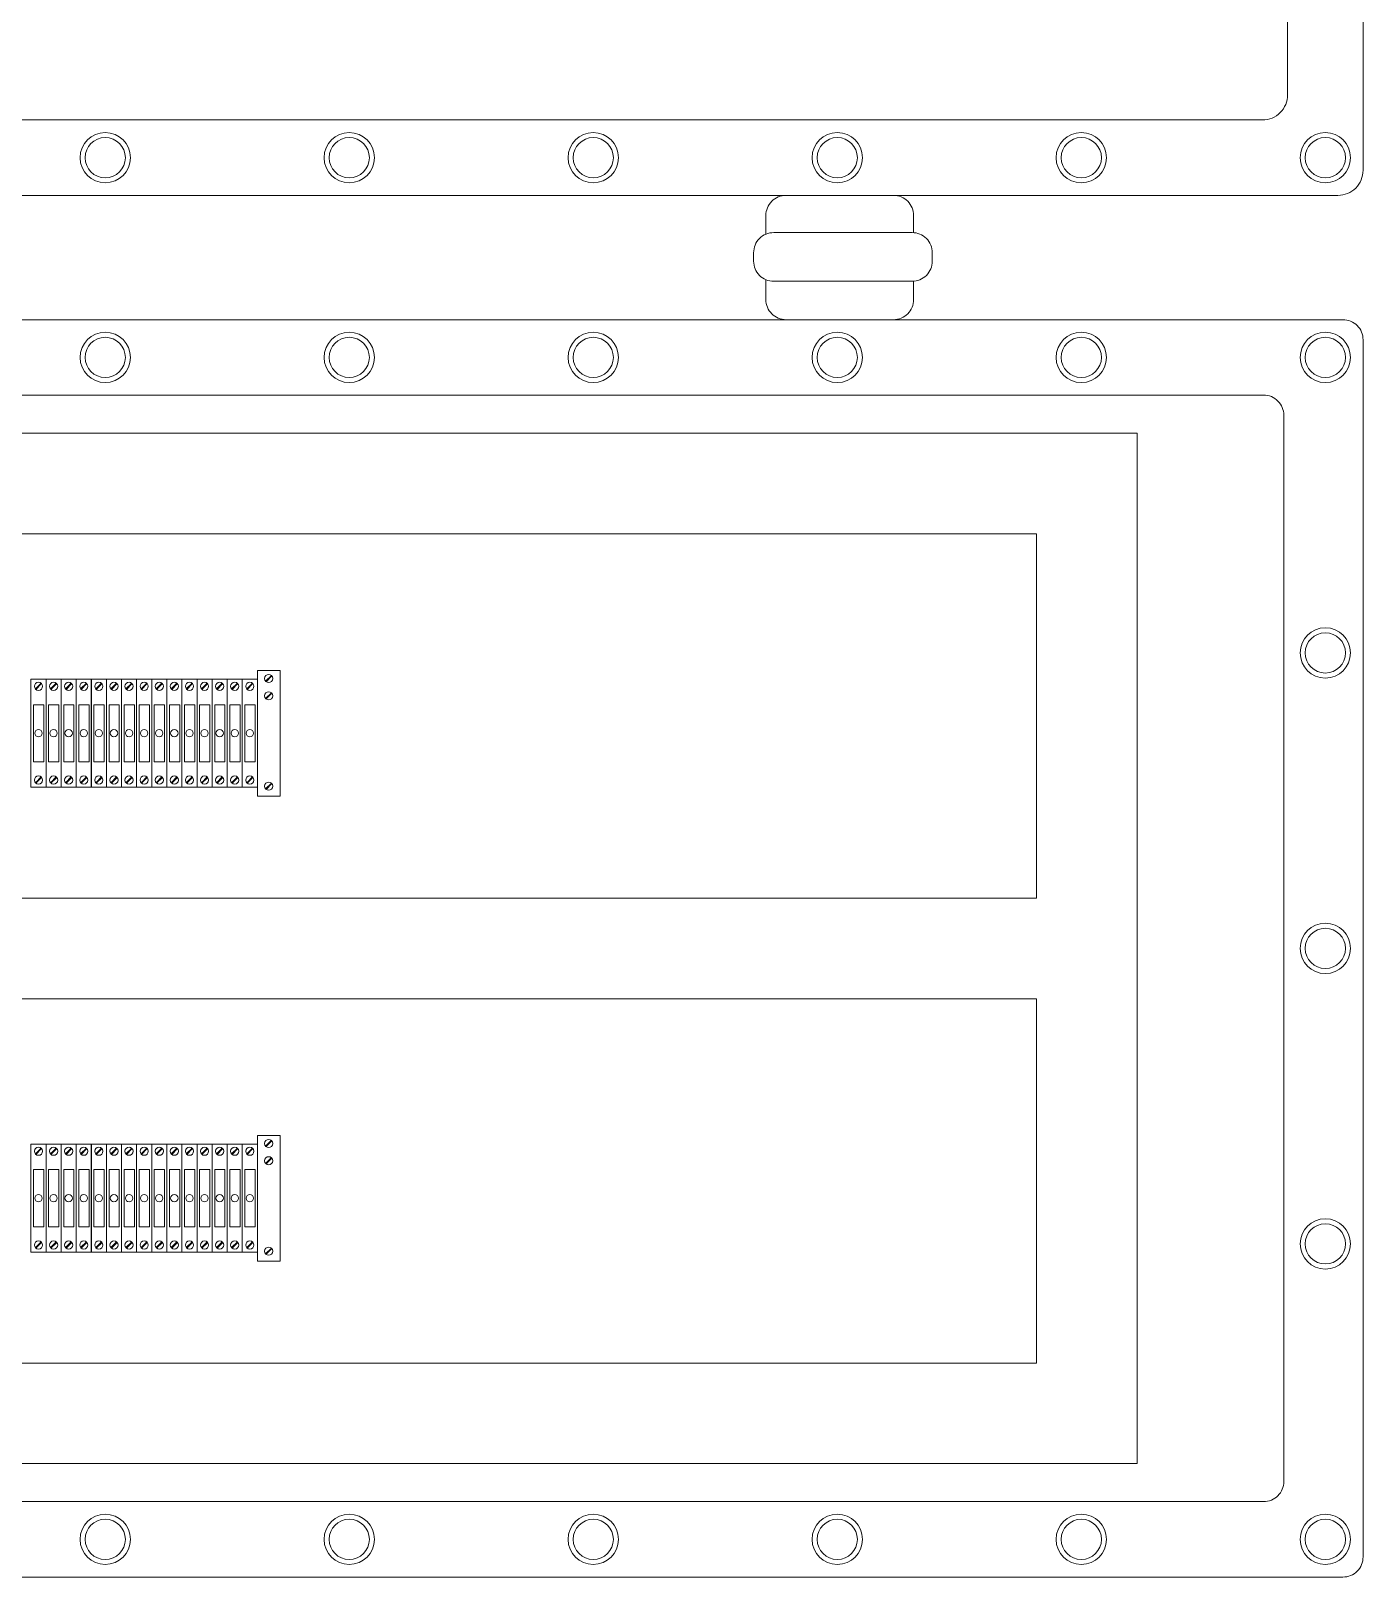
# Model space of a CAD drawing. Header units: millimetres. Extents: x 32626 to 72822, y 60047 to 123188.
# Drawn here: x 39966 to 40602, y 61213 to 61951 of the extents above; entities that cross this region are included whole.
import ezdxf

# ---------------------------------------------------------------- set-up
doc = ezdxf.new("R2010")
doc.units = ezdxf.units.MM
doc.header["$LTSCALE"] = 10
doc.layers.add('1轮廓实线层', color=7, linetype='Continuous', lineweight=18)

msp = doc.modelspace()

# ---------------------------------------------------------------- linework, layer by layer
at = {"layer": '1轮廓实线层'}
for p, q in [((38969.85, 61908.09), (40553.85, 61908.09)), ((39897.34, 61812.79), (40592.25, 61812.79)), ((38965.63, 61776.79), (40554.43, 61776.79)), ((39025.97, 61758.65), (40494.1, 61758.65)), ((40494.1, 61266.93), (40494.1, 61758.65)), ((39073.97, 61710.65), (40446.1, 61710.65)), ((40446.1, 61536.79), (40446.1, 61710.65)), ((40446.1, 61536.79), (39073.97, 61536.79)), ((40446.1, 61488.79), (39073.97, 61488.79)), ((40446.1, 61314.93), (40446.1, 61488.79)), ((40446.1, 61314.93), (39073.97, 61314.93)), ((40494.1, 61266.93), (39025.97, 61266.93)), ((40091.73, 61266.93), (40187.73, 61266.93)), ((38965.63, 61248.79), (40554.43, 61248.79)), ((38931.45, 61212.79), (40592.25, 61212.79))]:
    msp.add_line(p, q, dxfattribs=at)
at = {"layer": '1轮廓实线层', "lineweight": 13}
for p, q in [((40074.44, 61645.42), (40085.24, 61645.42)), ((40074.44, 61585.42), (40074.44, 61645.42)), ((40078.34, 61640.3), (40081.1, 61643.06)), ((40078.59, 61640.06), (40081.34, 61642.82)), ((40085.24, 61645.42), (40085.24, 61585.42)), ((39966.42, 61641.28), (39973.62, 61641.28)), ((39966.42, 61589.68), (39966.42, 61641.28)), ((39968.52, 61636.59), (39971.28, 61639.35)), ((39968.76, 61636.35), (39971.52, 61639.11)), ((39973.62, 61641.28), (39973.62, 61589.68)), ((39973.62, 61641.28), (39980.82, 61641.28)), ((39973.62, 61589.68), (39973.62, 61641.28)), ((39975.72, 61636.59), (39978.48, 61639.35)), ((39975.96, 61636.35), (39978.72, 61639.11)), ((39980.82, 61641.28), (39980.82, 61589.68)), ((39980.82, 61641.28), (39988.02, 61641.28)), ((39980.82, 61589.68), (39980.82, 61641.28)), ((39982.92, 61636.59), (39985.68, 61639.35)), ((39983.16, 61636.35), (39985.92, 61639.11)), ((39988.02, 61641.28), (39988.02, 61589.68)), ((39988.02, 61641.28), (39995.22, 61641.28)), ((39988.02, 61589.68), (39988.02, 61641.28)), ((39990.12, 61636.59), (39992.88, 61639.35)), ((39990.37, 61636.35), (39993.12, 61639.11)), ((39995.22, 61641.28), (39995.22, 61589.68)), ((39995.23, 61641.28), (40002.43, 61641.28)), ((39995.23, 61589.68), (39995.23, 61641.28)), ((39997.33, 61636.59), (40000.08, 61639.35)), ((39997.57, 61636.35), (40000.33, 61639.11)), ((40002.43, 61641.28), (40002.43, 61589.68)), ((40002.43, 61641.28), (40009.63, 61641.28)), ((40002.43, 61589.68), (40002.43, 61641.28)), ((40004.53, 61636.59), (40007.29, 61639.35)), ((40004.77, 61636.35), (40007.53, 61639.11)), ((40009.63, 61641.28), (40009.63, 61589.68)), ((40009.63, 61641.28), (40016.83, 61641.28)), ((40009.63, 61589.68), (40009.63, 61641.28)), ((40011.73, 61636.59), (40014.49, 61639.35)), ((40011.97, 61636.35), (40014.73, 61639.11)), ((40016.83, 61641.28), (40016.83, 61589.68)), ((40016.83, 61641.28), (40024.03, 61641.28)), ((40016.83, 61589.68), (40016.83, 61641.28)), ((40018.93, 61636.59), (40021.69, 61639.35)), ((40019.17, 61636.35), (40021.93, 61639.11)), ((40024.03, 61641.28), (40024.03, 61589.68)), ((40024.03, 61641.28), (40031.23, 61641.28)), ((40024.03, 61589.68), (40024.03, 61641.28)), ((40026.13, 61636.59), (40028.89, 61639.35)), ((40026.37, 61636.35), (40029.13, 61639.11)), ((40031.23, 61641.28), (40031.23, 61589.68)), ((40031.23, 61641.28), (40038.43, 61641.28)), ((40031.23, 61589.68), (40031.23, 61641.28)), ((40033.33, 61636.59), (40036.09, 61639.35)), ((40033.58, 61636.35), (40036.33, 61639.11)), ((40038.43, 61641.28), (40038.43, 61589.68)), ((40038.44, 61641.28), (40045.64, 61641.28)), ((40038.44, 61589.68), (40038.44, 61641.28)), ((40040.54, 61636.59), (40043.29, 61639.35)), ((40040.78, 61636.35), (40043.54, 61639.11)), ((40045.64, 61641.28), (40045.64, 61589.68)), ((40045.64, 61641.28), (40052.84, 61641.28)), ((40045.64, 61589.68), (40045.64, 61641.28)), ((40047.74, 61636.59), (40050.5, 61639.35)), ((40047.98, 61636.35), (40050.74, 61639.11)), ((40052.84, 61641.28), (40052.84, 61589.68)), ((40052.84, 61641.28), (40060.04, 61641.28)), ((40052.84, 61589.68), (40052.84, 61641.28)), ((40054.94, 61636.59), (40057.7, 61639.35)), ((40055.18, 61636.35), (40057.94, 61639.11)), ((40060.04, 61641.28), (40060.04, 61589.68)), ((40060.04, 61641.28), (40067.24, 61641.28)), ((40060.04, 61589.68), (40060.04, 61641.28)), ((40062.14, 61636.59), (40064.9, 61639.35)), ((40062.38, 61636.35), (40065.14, 61639.11)), ((40067.24, 61641.28), (40067.24, 61589.68)), ((40067.24, 61641.28), (40074.44, 61641.28)), ((40067.24, 61589.68), (40067.24, 61641.28)), ((40069.34, 61636.59), (40072.1, 61639.35)), ((40069.58, 61636.35), (40072.34, 61639.11)), ((40074.44, 61641.28), (40074.44, 61589.68)), ((40074.44, 61589.68), (40074.44, 61641.28)), ((40078.34, 61632.05), (40081.1, 61634.81)), ((40078.59, 61631.81), (40081.34, 61634.57)), ((39968.52, 61591.84), (39971.28, 61594.6)), ((39968.76, 61591.6), (39971.52, 61594.36)), ((39975.72, 61591.84), (39978.48, 61594.6)), ((39975.96, 61591.6), (39978.72, 61594.36)), ((39982.92, 61591.84), (39985.68, 61594.6)), ((39983.16, 61591.6), (39985.92, 61594.36)), ((39990.12, 61591.84), (39992.88, 61594.6)), ((39990.37, 61591.6), (39993.12, 61594.36)), ((39997.33, 61591.84), (40000.08, 61594.6)), ((39997.57, 61591.6), (40000.33, 61594.36)), ((40004.53, 61591.84), (40007.29, 61594.6)), ((40004.77, 61591.6), (40007.53, 61594.36)), ((40011.73, 61591.84), (40014.49, 61594.6)), ((40011.97, 61591.6), (40014.73, 61594.36)), ((40018.93, 61591.84), (40021.69, 61594.6)), ((40019.17, 61591.6), (40021.93, 61594.36)), ((40026.13, 61591.84), (40028.89, 61594.6)), ((40026.37, 61591.6), (40029.13, 61594.36)), ((40033.33, 61591.84), (40036.09, 61594.6)), ((40033.58, 61591.6), (40036.33, 61594.36)), ((40040.54, 61591.84), (40043.29, 61594.6)), ((40040.78, 61591.6), (40043.54, 61594.36)), ((40047.74, 61591.84), (40050.5, 61594.6)), ((40047.98, 61591.6), (40050.74, 61594.36)), ((40054.94, 61591.84), (40057.7, 61594.6)), ((40055.18, 61591.6), (40057.94, 61594.36)), ((40062.14, 61591.84), (40064.9, 61594.6)), ((40062.38, 61591.6), (40065.14, 61594.36)), ((40069.34, 61591.84), (40072.1, 61594.6)), ((40069.58, 61591.6), (40072.34, 61594.36)), ((40078.34, 61588.92), (40081.1, 61591.67)), ((40078.59, 61588.67), (40081.34, 61591.43)), ((39973.62, 61589.68), (39966.42, 61589.68)), ((39980.82, 61589.68), (39973.62, 61589.68)), ((39988.02, 61589.68), (39980.82, 61589.68)), ((39995.22, 61589.68), (39988.02, 61589.68)), ((40002.43, 61589.68), (39995.23, 61589.68)), ((40009.63, 61589.68), (40002.43, 61589.68)), ((40016.83, 61589.68), (40009.63, 61589.68)), ((40024.03, 61589.68), (40016.83, 61589.68)), ((40031.23, 61589.68), (40024.03, 61589.68)), ((40038.43, 61589.68), (40031.23, 61589.68)), ((40045.64, 61589.68), (40038.44, 61589.68)), ((40052.84, 61589.68), (40045.64, 61589.68)), ((40060.04, 61589.68), (40052.84, 61589.68)), ((40067.24, 61589.68), (40060.04, 61589.68)), ((40074.44, 61589.68), (40067.24, 61589.68)), ((40085.24, 61585.42), (40074.44, 61585.42)), ((40074.44, 61423.56), (40085.24, 61423.56)), ((40074.44, 61363.56), (40074.44, 61423.56)), ((40078.34, 61418.44), (40081.1, 61421.2)), ((40078.59, 61418.2), (40081.34, 61420.96)), ((40085.24, 61423.56), (40085.24, 61363.56)), ((39966.42, 61419.42), (39973.62, 61419.42)), ((39966.42, 61367.82), (39966.42, 61419.42)), ((39968.52, 61414.74), (39971.28, 61417.49)), ((39968.76, 61414.49), (39971.52, 61417.25)), ((39973.62, 61419.42), (39973.62, 61367.82)), ((39973.62, 61419.42), (39980.82, 61419.42)), ((39973.62, 61367.82), (39973.62, 61419.42)), ((39975.72, 61414.74), (39978.48, 61417.49)), ((39975.96, 61414.49), (39978.72, 61417.25)), ((39980.82, 61419.42), (39980.82, 61367.82)), ((39980.82, 61419.42), (39988.02, 61419.42)), ((39980.82, 61367.82), (39980.82, 61419.42)), ((39982.92, 61414.74), (39985.68, 61417.49)), ((39983.16, 61414.49), (39985.92, 61417.25)), ((39988.02, 61419.42), (39988.02, 61367.82)), ((39988.02, 61419.42), (39995.22, 61419.42)), ((39988.02, 61367.82), (39988.02, 61419.42)), ((39990.12, 61414.74), (39992.88, 61417.49)), ((39990.37, 61414.49), (39993.12, 61417.25)), ((39995.22, 61419.42), (39995.22, 61367.82)), ((39995.23, 61419.42), (40002.43, 61419.42)), ((39995.23, 61367.82), (39995.23, 61419.42)), ((39997.33, 61414.74), (40000.08, 61417.49)), ((39997.57, 61414.49), (40000.33, 61417.25)), ((40002.43, 61419.42), (40002.43, 61367.82)), ((40002.43, 61419.42), (40009.63, 61419.42)), ((40002.43, 61367.82), (40002.43, 61419.42)), ((40004.53, 61414.74), (40007.29, 61417.49)), ((40004.77, 61414.49), (40007.53, 61417.25)), ((40009.63, 61419.42), (40009.63, 61367.82)), ((40009.63, 61419.42), (40016.83, 61419.42)), ((40009.63, 61367.82), (40009.63, 61419.42)), ((40011.73, 61414.74), (40014.49, 61417.49)), ((40011.97, 61414.49), (40014.73, 61417.25)), ((40016.83, 61419.42), (40016.83, 61367.82)), ((40016.83, 61419.42), (40024.03, 61419.42)), ((40016.83, 61367.82), (40016.83, 61419.42)), ((40018.93, 61414.74), (40021.69, 61417.49)), ((40019.17, 61414.49), (40021.93, 61417.25)), ((40024.03, 61419.42), (40024.03, 61367.82)), ((40024.03, 61419.42), (40031.23, 61419.42)), ((40024.03, 61367.82), (40024.03, 61419.42)), ((40026.13, 61414.74), (40028.89, 61417.49)), ((40026.37, 61414.49), (40029.13, 61417.25)), ((40031.23, 61419.42), (40031.23, 61367.82)), ((40031.23, 61419.42), (40038.43, 61419.42)), ((40031.23, 61367.82), (40031.23, 61419.42)), ((40033.33, 61414.74), (40036.09, 61417.49)), ((40033.58, 61414.49), (40036.33, 61417.25)), ((40038.43, 61419.42), (40038.43, 61367.82)), ((40038.44, 61419.42), (40045.64, 61419.42)), ((40038.44, 61367.82), (40038.44, 61419.42)), ((40040.54, 61414.74), (40043.29, 61417.49)), ((40040.78, 61414.49), (40043.54, 61417.25)), ((40045.64, 61419.42), (40045.64, 61367.82)), ((40045.64, 61419.42), (40052.84, 61419.42)), ((40045.64, 61367.82), (40045.64, 61419.42)), ((40047.74, 61414.74), (40050.5, 61417.49)), ((40047.98, 61414.49), (40050.74, 61417.25)), ((40052.84, 61419.42), (40052.84, 61367.82)), ((40052.84, 61419.42), (40060.04, 61419.42)), ((40052.84, 61367.82), (40052.84, 61419.42)), ((40054.94, 61414.74), (40057.7, 61417.49)), ((40055.18, 61414.49), (40057.94, 61417.25)), ((40060.04, 61419.42), (40060.04, 61367.82)), ((40060.04, 61419.42), (40067.24, 61419.42)), ((40060.04, 61367.82), (40060.04, 61419.42)), ((40062.14, 61414.74), (40064.9, 61417.49)), ((40062.38, 61414.49), (40065.14, 61417.25)), ((40067.24, 61419.42), (40067.24, 61367.82)), ((40067.24, 61419.42), (40074.44, 61419.42)), ((40067.24, 61367.82), (40067.24, 61419.42)), ((40069.34, 61414.74), (40072.1, 61417.49)), ((40069.58, 61414.49), (40072.34, 61417.25)), ((40074.44, 61419.42), (40074.44, 61367.82)), ((40074.44, 61367.82), (40074.44, 61419.42)), ((40078.34, 61410.19), (40081.1, 61412.95)), ((40078.59, 61409.95), (40081.34, 61412.71)), ((39968.52, 61369.98), (39971.28, 61372.74)), ((39968.76, 61369.74), (39971.52, 61372.5)), ((39975.72, 61369.98), (39978.48, 61372.74)), ((39975.96, 61369.74), (39978.72, 61372.5)), ((39982.92, 61369.98), (39985.68, 61372.74)), ((39983.16, 61369.74), (39985.92, 61372.5)), ((39990.12, 61369.98), (39992.88, 61372.74)), ((39990.37, 61369.74), (39993.12, 61372.5)), ((39997.33, 61369.98), (40000.08, 61372.74)), ((39997.57, 61369.74), (40000.33, 61372.5)), ((40004.53, 61369.98), (40007.29, 61372.74)), ((40004.77, 61369.74), (40007.53, 61372.5)), ((40011.73, 61369.98), (40014.49, 61372.74)), ((40011.97, 61369.74), (40014.73, 61372.5)), ((40018.93, 61369.98), (40021.69, 61372.74)), ((40019.17, 61369.74), (40021.93, 61372.5)), ((40026.13, 61369.98), (40028.89, 61372.74)), ((40026.37, 61369.74), (40029.13, 61372.5)), ((40033.33, 61369.98), (40036.09, 61372.74)), ((40033.58, 61369.74), (40036.33, 61372.5)), ((40040.54, 61369.98), (40043.29, 61372.74)), ((40040.78, 61369.74), (40043.54, 61372.5)), ((40047.74, 61369.98), (40050.5, 61372.74)), ((40047.98, 61369.74), (40050.74, 61372.5)), ((40054.94, 61369.98), (40057.7, 61372.74)), ((40055.18, 61369.74), (40057.94, 61372.5)), ((40062.14, 61369.98), (40064.9, 61372.74)), ((40062.38, 61369.74), (40065.14, 61372.5)), ((40069.34, 61369.98), (40072.1, 61372.74)), ((40069.58, 61369.74), (40072.34, 61372.5)), ((40078.34, 61367.06), (40081.1, 61369.82)), ((40078.59, 61366.82), (40081.34, 61369.57)), ((39973.62, 61367.82), (39966.42, 61367.82)), ((39980.82, 61367.82), (39973.62, 61367.82)), ((39988.02, 61367.82), (39980.82, 61367.82)), ((39995.22, 61367.82), (39988.02, 61367.82)), ((40002.43, 61367.82), (39995.23, 61367.82)), ((40009.63, 61367.82), (40002.43, 61367.82)), ((40016.83, 61367.82), (40009.63, 61367.82)), ((40024.03, 61367.82), (40016.83, 61367.82)), ((40031.23, 61367.82), (40024.03, 61367.82)), ((40038.43, 61367.82), (40031.23, 61367.82)), ((40045.64, 61367.82), (40038.44, 61367.82)), ((40052.84, 61367.82), (40045.64, 61367.82)), ((40060.04, 61367.82), (40052.84, 61367.82)), ((40067.24, 61367.82), (40060.04, 61367.82)), ((40074.44, 61367.82), (40067.24, 61367.82)), ((40085.24, 61363.56), (40074.44, 61363.56))]:
    msp.add_line(p, q, dxfattribs=at)
at = {"layer": '1轮廓实线层'}
for points in [[(40589.85, 61872.09), (38933.85, 61872.09, -0.414214), (38921.85, 61884.09), (38921.85, 62820.09, -0.414214), (38933.85, 62832.09)], [(40589.85, 62832.09, -0.414214), (40601.85, 62820.09), (40601.85, 61884.09, -0.414214), (40589.85, 61872.09)], [(40553.85, 62796.09, -0.414214), (40565.85, 62784.09), (40565.85, 61920.09, -0.414214), (40553.85, 61908.09)], [(40387.48, 61854.32), (40387.48, 61862.49, 0.414214), (40377.88, 61872.09), (40326.6, 61872.09, 0.414214), (40317, 61862.49), (40317, 61853.59)], [(40317, 61831.88), (40317, 61822.39, 0.414214), (40326.6, 61812.79), (40377.88, 61812.79, 0.414214), (40387.48, 61822.39), (40387.48, 61831.15)], [(40592.25, 61812.79, -0.414214), (40601.85, 61803.19), (40601.85, 61222.39, -0.414214), (40592.25, 61212.79)], [(40554.43, 61776.79, -0.414214), (40564.03, 61767.19), (40564.03, 61258.39, -0.414214), (40554.43, 61248.79)]]:
    msp.add_lwpolyline(points, format="xyb", dxfattribs=at)
msp.add_lwpolyline([(40396.35, 61844.75, 0.414214), (40386.75, 61854.35), (40320.74, 61854.35, 0.414214), (40311.14, 61844.75), (40311.14, 61840.72, 0.414214), (40320.74, 61831.12), (40386.75, 61831.12, 0.414214), (40396.35, 61840.72)], format="xyb", close=True, dxfattribs=at)
at = {"layer": '1轮廓实线层', "lineweight": 13}
for points in [[(39967.66, 61629.07), (39972.56, 61629.07), (39972.56, 61601.76), (39967.66, 61601.76)], [(39974.86, 61629.07), (39979.76, 61629.07), (39979.76, 61601.76), (39974.86, 61601.76)], [(39982.06, 61629.07), (39986.96, 61629.07), (39986.96, 61601.76), (39982.06, 61601.76)], [(39989.27, 61629.07), (39994.16, 61629.07), (39994.16, 61601.76), (39989.27, 61601.76)], [(39996.47, 61629.07), (40001.36, 61629.07), (40001.36, 61601.76), (39996.47, 61601.76)], [(40003.67, 61629.07), (40008.57, 61629.07), (40008.57, 61601.76), (40003.67, 61601.76)], [(40010.87, 61629.07), (40015.77, 61629.07), (40015.77, 61601.76), (40010.87, 61601.76)], [(40018.07, 61629.07), (40022.97, 61629.07), (40022.97, 61601.76), (40018.07, 61601.76)], [(40025.27, 61629.07), (40030.17, 61629.07), (40030.17, 61601.76), (40025.27, 61601.76)], [(40032.48, 61629.07), (40037.37, 61629.07), (40037.37, 61601.76), (40032.48, 61601.76)], [(40039.68, 61629.07), (40044.57, 61629.07), (40044.57, 61601.76), (40039.68, 61601.76)], [(40046.88, 61629.07), (40051.77, 61629.07), (40051.77, 61601.76), (40046.88, 61601.76)], [(40054.08, 61629.07), (40058.98, 61629.07), (40058.98, 61601.76), (40054.08, 61601.76)], [(40061.28, 61629.07), (40066.18, 61629.07), (40066.18, 61601.76), (40061.28, 61601.76)], [(40068.48, 61629.07), (40073.38, 61629.07), (40073.38, 61601.76), (40068.48, 61601.76)], [(39967.66, 61407.21), (39972.56, 61407.21), (39972.56, 61379.9), (39967.66, 61379.9)], [(39974.86, 61407.21), (39979.76, 61407.21), (39979.76, 61379.9), (39974.86, 61379.9)], [(39982.06, 61407.21), (39986.96, 61407.21), (39986.96, 61379.9), (39982.06, 61379.9)], [(39989.27, 61407.21), (39994.16, 61407.21), (39994.16, 61379.9), (39989.27, 61379.9)], [(39996.47, 61407.21), (40001.36, 61407.21), (40001.36, 61379.9), (39996.47, 61379.9)], [(40003.67, 61407.21), (40008.57, 61407.21), (40008.57, 61379.9), (40003.67, 61379.9)], [(40010.87, 61407.21), (40015.77, 61407.21), (40015.77, 61379.9), (40010.87, 61379.9)], [(40018.07, 61407.21), (40022.97, 61407.21), (40022.97, 61379.9), (40018.07, 61379.9)], [(40025.27, 61407.21), (40030.17, 61407.21), (40030.17, 61379.9), (40025.27, 61379.9)], [(40032.48, 61407.21), (40037.37, 61407.21), (40037.37, 61379.9), (40032.48, 61379.9)], [(40039.68, 61407.21), (40044.57, 61407.21), (40044.57, 61379.9), (40039.68, 61379.9)], [(40046.88, 61407.21), (40051.77, 61407.21), (40051.77, 61379.9), (40046.88, 61379.9)], [(40054.08, 61407.21), (40058.98, 61407.21), (40058.98, 61379.9), (40054.08, 61379.9)], [(40061.28, 61407.21), (40066.18, 61407.21), (40066.18, 61379.9), (40061.28, 61379.9)], [(40068.48, 61407.21), (40073.38, 61407.21), (40073.38, 61379.9), (40068.48, 61379.9)]]:
    msp.add_lwpolyline(points, close=True, dxfattribs=at)
at = {"layer": '1轮廓实线层'}
for centre, radius in [((40001.85, 61890.09), 12), ((40118.25, 61890.09), 12), ((40234.65, 61890.09), 12), ((40351.05, 61890.09), 12), ((40467.45, 61890.09), 12), ((40583.85, 61890.09), 12), ((40001.85, 61890.09), 9.6), ((40118.25, 61890.09), 9.6), ((40234.65, 61890.09), 9.6), ((40351.05, 61890.09), 9.6), ((40467.45, 61890.09), 9.6), ((40583.85, 61890.09), 9.6), ((40001.85, 61794.79), 12), ((40118.25, 61794.79), 12), ((40234.65, 61794.79), 12), ((40351.05, 61794.79), 12), ((40467.45, 61794.79), 12), ((40583.85, 61794.79), 12), ((40001.85, 61794.79), 9.6), ((40118.25, 61794.79), 9.6), ((40234.65, 61794.79), 9.6), ((40351.05, 61794.79), 9.6), ((40467.45, 61794.79), 9.6), ((40583.85, 61794.79), 9.6), ((40583.85, 61653.79), 12), ((40583.85, 61653.79), 9.6), ((40583.85, 61512.79), 12), ((40583.85, 61512.79), 9.6), ((40583.85, 61371.79), 12), ((40583.85, 61371.79), 9.6), ((40001.85, 61230.79), 12), ((40001.85, 61230.79), 9.6), ((40118.25, 61230.79), 12), ((40118.25, 61230.79), 9.6), ((40234.65, 61230.79), 12), ((40234.65, 61230.79), 9.6), ((40351.05, 61230.79), 12), ((40351.05, 61230.79), 9.6), ((40467.45, 61230.79), 12), ((40467.45, 61230.79), 9.6), ((40583.85, 61230.79), 12), ((40583.85, 61230.79), 9.6)]:
    msp.add_circle(centre, radius, dxfattribs=at)
at = {"layer": '1轮廓实线层', "lineweight": 13}
for centre, radius in [((40079.84, 61641.56), 1.95), ((39970.02, 61637.85), 1.95), ((39977.22, 61637.85), 1.95), ((39984.42, 61637.85), 1.95), ((39991.62, 61637.85), 1.95), ((39998.83, 61637.85), 1.95), ((40006.03, 61637.85), 1.95), ((40013.23, 61637.85), 1.95), ((40020.43, 61637.85), 1.95), ((40027.63, 61637.85), 1.95), ((40034.83, 61637.85), 1.95), ((40042.04, 61637.85), 1.95), ((40049.24, 61637.85), 1.95), ((40056.44, 61637.85), 1.95), ((40063.64, 61637.85), 1.95), ((40070.84, 61637.85), 1.95), ((40079.84, 61633.31), 1.95), ((39970.02, 61615.48), 1.76), ((39977.22, 61615.48), 1.76), ((39984.42, 61615.48), 1.76), ((39991.62, 61615.48), 1.76), ((39998.83, 61615.48), 1.76), ((40006.03, 61615.48), 1.76), ((40013.23, 61615.48), 1.76), ((40020.43, 61615.48), 1.76), ((40027.63, 61615.48), 1.76), ((40034.83, 61615.48), 1.76), ((40042.04, 61615.48), 1.76), ((40049.24, 61615.48), 1.76), ((40056.44, 61615.48), 1.76), ((40063.64, 61615.48), 1.76), ((40070.84, 61615.48), 1.76), ((39970.02, 61593.1), 1.95), ((39977.22, 61593.1), 1.95), ((39984.42, 61593.1), 1.95), ((39991.62, 61593.1), 1.95), ((39998.83, 61593.1), 1.95), ((40006.03, 61593.1), 1.95), ((40013.23, 61593.1), 1.95), ((40020.43, 61593.1), 1.95), ((40027.63, 61593.1), 1.95), ((40034.83, 61593.1), 1.95), ((40042.04, 61593.1), 1.95), ((40049.24, 61593.1), 1.95), ((40056.44, 61593.1), 1.95), ((40063.64, 61593.1), 1.95), ((40070.84, 61593.1), 1.95), ((40079.84, 61590.17), 1.95), ((40079.84, 61419.7), 1.95), ((39970.02, 61415.99), 1.95), ((39977.22, 61415.99), 1.95), ((39984.42, 61415.99), 1.95), ((39991.62, 61415.99), 1.95), ((39998.83, 61415.99), 1.95), ((40006.03, 61415.99), 1.95), ((40013.23, 61415.99), 1.95), ((40020.43, 61415.99), 1.95), ((40027.63, 61415.99), 1.95), ((40034.83, 61415.99), 1.95), ((40042.04, 61415.99), 1.95), ((40049.24, 61415.99), 1.95), ((40056.44, 61415.99), 1.95), ((40063.64, 61415.99), 1.95), ((40070.84, 61415.99), 1.95), ((40079.84, 61411.45), 1.95), ((39970.02, 61393.62), 1.76), ((39977.22, 61393.62), 1.76), ((39984.42, 61393.62), 1.76), ((39991.62, 61393.62), 1.76), ((39998.83, 61393.62), 1.76), ((40006.03, 61393.62), 1.76), ((40013.23, 61393.62), 1.76), ((40020.43, 61393.62), 1.76), ((40027.63, 61393.62), 1.76), ((40034.83, 61393.62), 1.76), ((40042.04, 61393.62), 1.76), ((40049.24, 61393.62), 1.76), ((40056.44, 61393.62), 1.76), ((40063.64, 61393.62), 1.76), ((40070.84, 61393.62), 1.76), ((39970.02, 61371.24), 1.95), ((39977.22, 61371.24), 1.95), ((39984.42, 61371.24), 1.95), ((39991.62, 61371.24), 1.95), ((39998.83, 61371.24), 1.95), ((40006.03, 61371.24), 1.95), ((40013.23, 61371.24), 1.95), ((40020.43, 61371.24), 1.95), ((40027.63, 61371.24), 1.95), ((40034.83, 61371.24), 1.95), ((40042.04, 61371.24), 1.95), ((40049.24, 61371.24), 1.95), ((40056.44, 61371.24), 1.95), ((40063.64, 61371.24), 1.95), ((40070.84, 61371.24), 1.95), ((40079.84, 61368.32), 1.95)]:
    msp.add_circle(centre, radius, dxfattribs=at)

doc.saveas('drawing.dxf')
